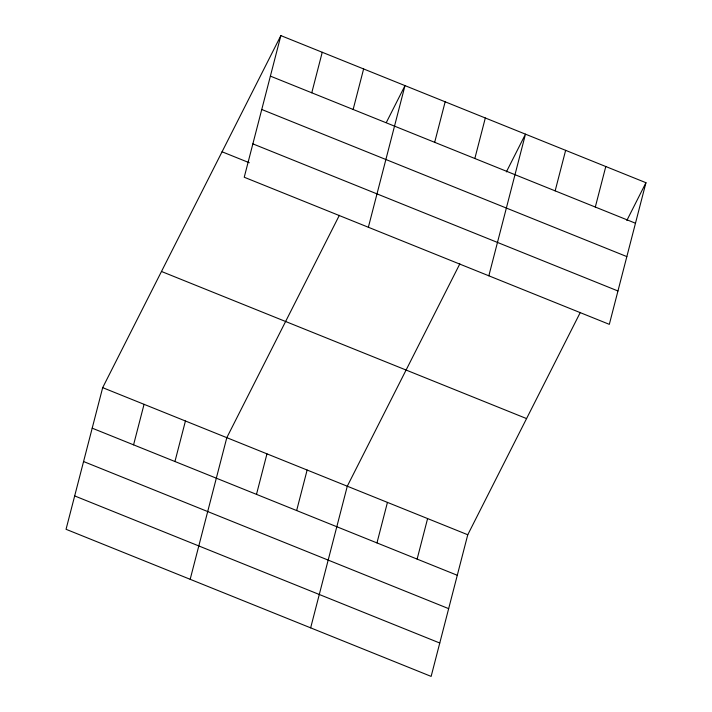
<?xml version="1.0" encoding="UTF-8"?>
<svg xmlns="http://www.w3.org/2000/svg" width="712" height="712" viewBox="0 0 712 712"><rect width="100%" height="100%" fill="white"/><g stroke="black" fill="none" stroke-linecap="round" stroke-linejoin="round"><path stroke-width="1.07" d="M280.866 35.6L244.234 177.244L609.321 324.352L645.953 182.708L280.866 35.6L102.679 387.648L66.047 529.292L431.134 676.4L467.766 534.757L580.316 312.399M133.571 444.84L144.055 404.318M174.947 461.509L185.431 420.997M311.767 92.791L322.242 52.27M190.175 579.31L226.808 437.666L339.357 215.309M353.143 109.461L363.618 68.948M256.489 494.368L266.964 453.847M368.362 227.262L404.995 85.618L386.376 122.402M296.646 510.548L307.13 470.027M434.676 142.32L445.16 101.798M310.655 627.851L347.287 486.216L459.836 263.849M474.842 158.5L485.317 117.978M376.968 542.909L387.444 502.396M488.841 275.802L525.474 134.159L506.366 171.921M417.125 559.098L427.601 518.576M555.155 190.861L565.639 150.348M595.312 207.041L605.796 166.528M626.845 220.462L645.953 182.708M270.391 76.122L635.478 223.23M261.758 109.488L626.845 256.596M252.867 143.869L617.954 290.977M222.064 151.781L249.316 162.754M161.482 271.477L526.568 418.585M102.679 387.648L467.766 534.757M92.195 428.17L457.282 575.278M83.571 461.536L448.658 608.644M74.671 495.926L439.767 643.025"/></g></svg>
